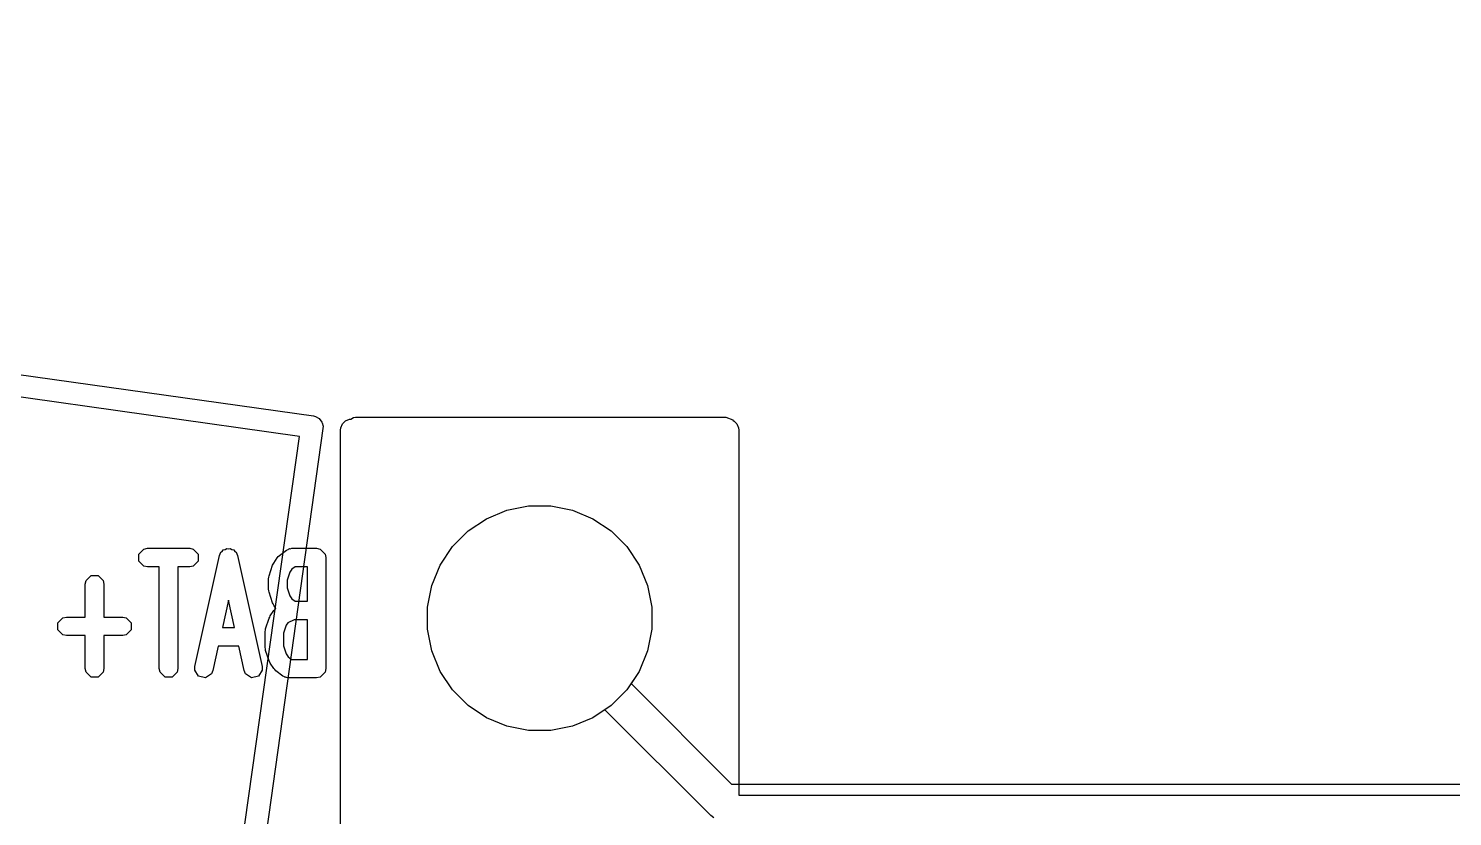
# Model space of a CAD drawing. Header units: millimetres. Extents: x 14 to 286, y -133 to -45.
# Drawn here: x 139.07 to 148.69, y -58.61 to -53.29 of the extents above; entities that cross this region are included whole.
import ezdxf

# ---------------------------------------------------------------- set-up
doc = ezdxf.new("R2010")
doc.units = ezdxf.units.MM
for name, color, linetype, true_color in [('B.Cu', 153, 'CONTINUOUS', 0x4d7fc4), ('B.Mask', 4, 'CONTINUOUS', 0x02ffee), ('B.Silkscreen', 31, 'CONTINUOUS', 0xe8b2a7), ('F.Cu', 13, 'CONTINUOUS', 0xc83434), ('F.Mask', 201, 'CONTINUOUS', 0xd864ff), ('User.Drawings', 9, 'CONTINUOUS', 0xc2c2c2)]:
    doc.layers.add(name, color=color, linetype=linetype, true_color=true_color)

msp = doc.modelspace()

# ---------------------------------------------------------------- linework, layer by layer
at = {"layer": 'B.Cu', "linetype": 'CONTINUOUS'}
for p, q in [((142.160796, -56.597976), (142.298803, -56.540811)), ((142.298803, -56.540811), (142.445311, -56.511669)), ((142.445311, -56.511669), (142.594689, -56.511669)), ((142.594689, -56.511669), (142.741197, -56.540811)), ((142.741197, -56.540811), (142.879204, -56.597976)), ((142.036592, -56.680966), (142.160796, -56.597976)), ((142.879204, -56.597976), (143.003408, -56.680966)), ((141.930966, -56.786592), (142.036592, -56.680966)), ((143.003408, -56.680966), (143.109034, -56.786592)), ((141.847976, -56.910796), (141.930966, -56.786592)), ((143.109034, -56.786592), (143.192024, -56.910796)), ((141.790811, -57.048803), (141.847976, -56.910796)), ((143.192024, -56.910796), (143.249189, -57.048803)), ((141.761669, -57.195311), (141.790811, -57.048803)), ((143.249189, -57.048803), (143.278331, -57.195311)), ((141.761669, -57.344689), (141.761669, -57.195311)), ((143.278331, -57.195311), (143.278331, -57.344689)), ((141.790811, -57.491197), (141.761669, -57.344689)), ((143.278331, -57.344689), (143.249189, -57.491197)), ((141.847976, -57.629204), (141.790811, -57.491197)), ((143.249189, -57.491197), (143.192024, -57.629204)), ((141.930966, -57.753408), (141.847976, -57.629204)), ((143.192024, -57.629204), (143.109034, -57.753408)), ((142.036592, -57.859034), (141.930966, -57.753408)), ((143.109034, -57.753408), (143.003408, -57.859034)), ((142.160796, -57.942024), (142.036592, -57.859034)), ((143.003408, -57.859034), (142.879204, -57.942024)), ((142.298803, -57.999189), (142.160796, -57.942024)), ((142.445311, -58.028331), (142.298803, -57.999189)), ((142.741197, -57.999189), (142.594689, -58.028331)), ((142.879204, -57.942024), (142.741197, -57.999189)), ((142.594689, -58.028331), (142.445311, -58.028331))]:
    msp.add_line(p, q, dxfattribs=at)
at = {"layer": 'B.Mask', "linetype": 'CONTINUOUS'}
for p, q in [((142.160796, -56.597976), (142.298803, -56.540811)), ((142.298803, -56.540811), (142.445311, -56.511669)), ((142.445311, -56.511669), (142.594689, -56.511669)), ((142.594689, -56.511669), (142.741197, -56.540811)), ((142.741197, -56.540811), (142.879204, -56.597976)), ((142.036592, -56.680966), (142.160796, -56.597976)), ((142.879204, -56.597976), (143.003408, -56.680966)), ((141.930966, -56.786592), (142.036592, -56.680966)), ((143.003408, -56.680966), (143.109034, -56.786592)), ((141.847976, -56.910796), (141.930966, -56.786592)), ((143.109034, -56.786592), (143.192024, -56.910796)), ((141.790811, -57.048803), (141.847976, -56.910796)), ((143.192024, -56.910796), (143.249189, -57.048803)), ((141.761669, -57.195311), (141.790811, -57.048803)), ((143.249189, -57.048803), (143.278331, -57.195311)), ((141.761669, -57.344689), (141.761669, -57.195311)), ((143.278331, -57.195311), (143.278331, -57.344689)), ((141.790811, -57.491197), (141.761669, -57.344689)), ((143.278331, -57.344689), (143.249189, -57.491197)), ((141.847976, -57.629204), (141.790811, -57.491197)), ((143.249189, -57.491197), (143.192024, -57.629204)), ((141.930966, -57.753408), (141.847976, -57.629204)), ((143.192024, -57.629204), (143.109034, -57.753408)), ((142.036592, -57.859034), (141.930966, -57.753408)), ((143.109034, -57.753408), (143.003408, -57.859034)), ((142.160796, -57.942024), (142.036592, -57.859034)), ((143.003408, -57.859034), (142.879204, -57.942024)), ((142.298803, -57.999189), (142.160796, -57.942024)), ((142.445311, -58.028331), (142.298803, -57.999189)), ((142.741197, -57.999189), (142.594689, -58.028331)), ((142.879204, -57.942024), (142.741197, -57.999189)), ((142.594689, -58.028331), (142.445311, -58.028331))]:
    msp.add_line(p, q, dxfattribs=at)
at = {"layer": 'B.Silkscreen', "linetype": 'CONTINUOUS'}
for p, q in [((141.176441, -55.985368), (141.18764, -55.958332)), ((141.18764, -55.958332), (141.208332, -55.93764)), ((141.208332, -55.93764), (141.235368, -55.926441)), ((141.235368, -55.926441), (141.243447, -55.925645)), ((141.243447, -55.925645), (141.263376, -55.914139)), ((141.263376, -55.914139), (141.2764, -55.913)), ((141.2764, -55.913), (143.7764, -55.913)), ((143.7764, -55.913), (143.824609, -55.930547)), ((143.824609, -55.930547), (143.827772, -55.936026)), ((143.827772, -55.936026), (143.831668, -55.93764)), ((143.831668, -55.93764), (143.85236, -55.958332)), ((143.85236, -55.958332), (143.863559, -55.985368)), ((141.175, -56), (141.176441, -55.985368)), ((141.175, -89.02), (141.175, -56)), ((143.863559, -55.985368), (143.865, -56)), ((143.865, -56), (143.865, -58.465)), ((139.812738, -56.836546), (139.846562, -56.802722)), ((139.812738, -56.884382), (139.812738, -56.836546)), ((139.846562, -56.802722), (139.87048, -56.797964)), ((139.87048, -56.797964), (140.156194, -56.797964)), ((140.156194, -56.797964), (140.180112, -56.802722)), ((140.180112, -56.802722), (140.213936, -56.836546)), ((140.213936, -56.836546), (140.213936, -56.884382)), ((140.357087, -56.846906), (140.36692, -56.82459)), ((140.36692, -56.82459), (140.376273, -56.818637)), ((140.376273, -56.818637), (140.382225, -56.809286)), ((140.382225, -56.809286), (140.395662, -56.806299)), ((140.395662, -56.806299), (140.407276, -56.798909)), ((140.407276, -56.798909), (140.418096, -56.801313)), ((140.418096, -56.801313), (140.428921, -56.798908)), ((140.428921, -56.798908), (140.440536, -56.8063)), ((140.440536, -56.8063), (140.453973, -56.809286)), ((140.453973, -56.809286), (140.459924, -56.818638)), ((140.459924, -56.818638), (140.469277, -56.82459)), ((140.469277, -56.82459), (140.479111, -56.846906)), ((140.761551, -56.846178), (140.80917, -56.810464)), ((140.80917, -56.810464), (140.82039, -56.805083)), ((140.82039, -56.805083), (140.822752, -56.802722)), ((140.822752, -56.802722), (140.827131, -56.80185)), ((140.827131, -56.80185), (140.83116, -56.799919)), ((140.83116, -56.799919), (140.834467, -56.800391)), ((140.834467, -56.800391), (140.84667, -56.797964)), ((140.84667, -56.797964), (141.013337, -56.797964)), ((141.013337, -56.797964), (141.037255, -56.802722)), ((141.037255, -56.802722), (141.071079, -56.836546)), ((141.071079, -56.836546), (141.075837, -56.860464)), ((139.846562, -56.918206), (139.812738, -56.884382)), ((139.87048, -56.922964), (139.846562, -56.918206)), ((139.950837, -56.922964), (139.87048, -56.922964)), ((139.950837, -57.610464), (139.950837, -56.922964)), ((140.156194, -56.922964), (140.075837, -56.922964)), ((140.075837, -56.922964), (140.075837, -57.610464)), ((140.180112, -56.918206), (140.156194, -56.922964)), ((140.213936, -56.884382), (140.180112, -56.918206)), ((140.19042, -57.596906), (140.357087, -56.846906)), ((140.479111, -56.846906), (140.645777, -57.596906)), ((140.692139, -56.983557), (140.715949, -56.912127)), ((140.715949, -56.912127), (140.720068, -56.904901)), ((140.720068, -56.904901), (140.723239, -56.897224)), ((140.723239, -56.897224), (140.747048, -56.861509)), ((140.747048, -56.861509), (140.754508, -56.854032)), ((140.754508, -56.854032), (140.761551, -56.846178)), ((140.845115, -56.939754), (140.831888, -56.959594)), ((140.867503, -56.922964), (140.845115, -56.939754)), ((140.950837, -56.922964), (140.867503, -56.922964)), ((140.950837, -57.155107), (140.950837, -56.922964)), ((141.075837, -56.860464), (141.075837, -57.610464)), ((139.450838, -57.039035), (139.455596, -57.015117)), ((139.455596, -57.015117), (139.48942, -56.981293)), ((139.48942, -56.981293), (139.537256, -56.981293)), ((139.537256, -56.981293), (139.57108, -57.015117)), ((139.57108, -57.015117), (139.575838, -57.039035)), ((140.688932, -57.003321), (140.690886, -56.993495)), ((140.688932, -57.07475), (140.688932, -57.003321)), ((140.690886, -56.993495), (140.692139, -56.983557)), ((140.831888, -56.959594), (140.813932, -57.013464)), ((140.813932, -57.013464), (140.813932, -57.064605)), ((139.450838, -57.26225), (139.450838, -57.039035)), ((139.575838, -57.039035), (139.575838, -57.26225)), ((140.690886, -57.084573), (140.688932, -57.07475)), ((140.692139, -57.094515), (140.690886, -57.084573)), ((140.715949, -57.165943), (140.692139, -57.094515)), ((140.813932, -57.064605), (140.831889, -57.118476)), ((140.831889, -57.118476), (140.845115, -57.138314)), ((140.418098, -57.148576), (140.376965, -57.333678)), ((140.459232, -57.333678), (140.418098, -57.148576)), ((140.699429, -57.254366), (140.723239, -57.218652)), ((140.720068, -57.173168), (140.715949, -57.165943)), ((140.723239, -57.180846), (140.720068, -57.173168)), ((140.738348, -57.203511), (140.723239, -57.180846)), ((140.723239, -57.218652), (140.727283, -57.214599)), ((140.727283, -57.214599), (140.728026, -57.212371)), ((140.728026, -57.212371), (140.734596, -57.207271)), ((140.734596, -57.207271), (140.738348, -57.203511)), ((140.845115, -57.138314), (140.867504, -57.155107)), ((140.867504, -57.155107), (140.950837, -57.155107)), ((139.26512, -57.300832), (139.298944, -57.267008)), ((139.26512, -57.348668), (139.26512, -57.300832)), ((139.298944, -57.267008), (139.322862, -57.26225)), ((139.322862, -57.26225), (139.450838, -57.26225)), ((139.575838, -57.26225), (139.703814, -57.26225)), ((139.703814, -57.26225), (139.727732, -57.267008)), ((139.727732, -57.267008), (139.761556, -57.300832)), ((139.761556, -57.300832), (139.761556, -57.348668)), ((140.66833, -57.3407), (140.692139, -57.269271)), ((140.692139, -57.269271), (140.696257, -57.262046)), ((140.696257, -57.262046), (140.699429, -57.254366)), ((140.808077, -57.31674), (140.790123, -57.370606)), ((140.818038, -57.3018), (140.808077, -57.31674)), ((140.861425, -57.280107), (140.818038, -57.3018)), ((140.950837, -57.280107), (140.861425, -57.280107)), ((140.950837, -57.547964), (140.950837, -57.280107)), ((139.298944, -57.382492), (139.26512, -57.348668)), ((139.322862, -57.38725), (139.298944, -57.382492)), ((139.450838, -57.38725), (139.322862, -57.38725)), ((139.450838, -57.610464), (139.450838, -57.38725)), ((139.703814, -57.38725), (139.575838, -57.38725)), ((139.575838, -57.38725), (139.575838, -57.610464)), ((139.727732, -57.382492), (139.703814, -57.38725)), ((139.761556, -57.348668), (139.727732, -57.382492)), ((140.376965, -57.333678), (140.459232, -57.333678)), ((140.665123, -57.360464), (140.667077, -57.350637)), ((140.665123, -57.467607), (140.665123, -57.360464)), ((140.667077, -57.350637), (140.66833, -57.3407)), ((140.790123, -57.370606), (140.790123, -57.457464)), ((140.349187, -57.458678), (140.312444, -57.624022)), ((140.48701, -57.458678), (140.349187, -57.458678)), ((140.523753, -57.624022), (140.48701, -57.458678)), ((140.667077, -57.477432), (140.665123, -57.467607)), ((140.66833, -57.487371), (140.667077, -57.477432)), ((140.692139, -57.558799), (140.66833, -57.487371)), ((140.790123, -57.457464), (140.808078, -57.511331)), ((140.808078, -57.511331), (140.821306, -57.531173)), ((139.455596, -57.634382), (139.450838, -57.610464)), ((139.575838, -57.610464), (139.57108, -57.634382)), ((139.955595, -57.634382), (139.950837, -57.610464)), ((140.075837, -57.610464), (140.071079, -57.634382)), ((140.189876, -57.621286), (140.19042, -57.596906)), ((140.645777, -57.596906), (140.64632, -57.621286)), ((140.696255, -57.566019), (140.692139, -57.558799)), ((140.699429, -57.573704), (140.696255, -57.566019)), ((140.723239, -57.609419), (140.699429, -57.573704)), ((140.730696, -57.616891), (140.723239, -57.609419)), ((140.821306, -57.531173), (140.843694, -57.547964)), ((140.843694, -57.547964), (140.950837, -57.547964)), ((141.075837, -57.610464), (141.071079, -57.634382)), ((139.48942, -57.668206), (139.455596, -57.634382)), ((139.537256, -57.668206), (139.48942, -57.668206)), ((139.57108, -57.634382), (139.537256, -57.668206)), ((139.989419, -57.668206), (139.955595, -57.634382)), ((140.037255, -57.668206), (139.989419, -57.668206)), ((140.071079, -57.634382), (140.037255, -57.668206)), ((140.215558, -57.661642), (140.189876, -57.621286)), ((140.262254, -57.67202), (140.215558, -57.661642)), ((140.30261, -57.646338), (140.262254, -57.67202)), ((140.312444, -57.624022), (140.30261, -57.646338)), ((140.533586, -57.646338), (140.523753, -57.624022)), ((140.573942, -57.672019), (140.533586, -57.646338)), ((140.620639, -57.661642), (140.573942, -57.672019)), ((140.64632, -57.621286), (140.620639, -57.661642)), ((140.737742, -57.62475), (140.730696, -57.616891)), ((140.785361, -57.660464), (140.737742, -57.62475)), ((140.796581, -57.665844), (140.785361, -57.660464)), ((140.798943, -57.668206), (140.796581, -57.665844)), ((140.803322, -57.669077), (140.798943, -57.668206)), ((140.807351, -57.671009), (140.803322, -57.669077)), ((140.810658, -57.670536), (140.807351, -57.671009)), ((140.822861, -57.672964), (140.810658, -57.670536)), ((141.013337, -57.672964), (140.822861, -57.672964)), ((141.037255, -57.668206), (141.013337, -57.672964)), ((141.071079, -57.634382), (141.037255, -57.668206)), ((143.865, -58.465), (156.395, -58.465))]:
    msp.add_line(p, q, dxfattribs=at)
at = {"layer": 'F.Cu', "linetype": 'CONTINUOUS'}
for p, q in [((142.160796, -56.597976), (142.298803, -56.540811)), ((142.298803, -56.540811), (142.445311, -56.511669)), ((142.445311, -56.511669), (142.594689, -56.511669)), ((142.594689, -56.511669), (142.741197, -56.540811)), ((142.741197, -56.540811), (142.879204, -56.597976)), ((142.036592, -56.680966), (142.160796, -56.597976)), ((142.879204, -56.597976), (143.003408, -56.680966)), ((141.930966, -56.786592), (142.036592, -56.680966)), ((143.003408, -56.680966), (143.109034, -56.786592)), ((141.847976, -56.910796), (141.930966, -56.786592)), ((143.109034, -56.786592), (143.192024, -56.910796)), ((141.790811, -57.048803), (141.847976, -56.910796)), ((143.192024, -56.910796), (143.249189, -57.048803)), ((141.761669, -57.195311), (141.790811, -57.048803)), ((143.249189, -57.048803), (143.278331, -57.195311)), ((141.761669, -57.344689), (141.761669, -57.195311)), ((143.278331, -57.195311), (143.278331, -57.344689)), ((141.790811, -57.491197), (141.761669, -57.344689)), ((143.278331, -57.344689), (143.249189, -57.491197)), ((141.847976, -57.629204), (141.790811, -57.491197)), ((143.249189, -57.491197), (143.192024, -57.629204)), ((141.930966, -57.753408), (141.847976, -57.629204)), ((143.192024, -57.629204), (143.137532, -57.710756)), ((143.137532, -57.710756), (143.816477, -58.3897)), ((142.036592, -57.859034), (141.930966, -57.753408)), ((142.160796, -57.942024), (142.036592, -57.859034)), ((142.960756, -57.887532), (142.879204, -57.942024)), ((143.676312, -58.603089), (142.960756, -57.887532)), ((142.298803, -57.999189), (142.160796, -57.942024)), ((142.445311, -58.028331), (142.298803, -57.999189)), ((142.741197, -57.999189), (142.594689, -58.028331)), ((142.879204, -57.942024), (142.741197, -57.999189)), ((142.594689, -58.028331), (142.445311, -58.028331)), ((143.816477, -58.3897), (159.698722, -58.3897)), ((143.695254, -58.618634), (143.676312, -58.603089))]:
    msp.add_line(p, q, dxfattribs=at)
at = {"layer": 'F.Mask', "linetype": 'CONTINUOUS'}
for p, q in [((142.160796, -56.597976), (142.298803, -56.540811)), ((142.298803, -56.540811), (142.445311, -56.511669)), ((142.445311, -56.511669), (142.594689, -56.511669)), ((142.594689, -56.511669), (142.741197, -56.540811)), ((142.741197, -56.540811), (142.879204, -56.597976)), ((142.036592, -56.680966), (142.160796, -56.597976)), ((142.879204, -56.597976), (143.003408, -56.680966)), ((141.930966, -56.786592), (142.036592, -56.680966)), ((143.003408, -56.680966), (143.109034, -56.786592)), ((141.847976, -56.910796), (141.930966, -56.786592)), ((143.109034, -56.786592), (143.192024, -56.910796)), ((141.790811, -57.048803), (141.847976, -56.910796)), ((143.192024, -56.910796), (143.249189, -57.048803)), ((141.761669, -57.195311), (141.790811, -57.048803)), ((143.249189, -57.048803), (143.278331, -57.195311)), ((141.761669, -57.344689), (141.761669, -57.195311)), ((143.278331, -57.195311), (143.278331, -57.344689)), ((141.790811, -57.491197), (141.761669, -57.344689)), ((143.278331, -57.344689), (143.249189, -57.491197)), ((141.847976, -57.629204), (141.790811, -57.491197)), ((143.249189, -57.491197), (143.192024, -57.629204)), ((141.930966, -57.753408), (141.847976, -57.629204)), ((143.192024, -57.629204), (143.109034, -57.753408)), ((142.036592, -57.859034), (141.930966, -57.753408)), ((143.109034, -57.753408), (143.003408, -57.859034)), ((142.160796, -57.942024), (142.036592, -57.859034)), ((143.003408, -57.859034), (142.879204, -57.942024)), ((142.298803, -57.999189), (142.160796, -57.942024)), ((142.445311, -58.028331), (142.298803, -57.999189)), ((142.741197, -57.999189), (142.594689, -58.028331)), ((142.879204, -57.942024), (142.741197, -57.999189)), ((142.594689, -58.028331), (142.445311, -58.028331))]:
    msp.add_line(p, q, dxfattribs=at)
at = {"layer": 'User.Drawings', "linetype": 'CONTINUOUS'}
for p, q in [((122.3747, -53.287564), (140.991965, -55.90405)), ((140.896819, -56.042152), (122.361163, -53.437136)), ((140.991965, -55.90405), (141.006254, -55.907513)), ((141.006254, -55.907513), (141.031468, -55.922366)), ((141.031468, -55.922366), (141.049079, -55.945736)), ((141.049079, -55.945736), (141.05038, -55.950768)), ((141.05038, -55.950768), (141.056406, -55.974068)), ((141.056406, -55.974068), (141.055797, -55.988758)), ((138.266754, -74.756039), (140.896819, -56.042152)), ((141.055797, -55.988758), (138.415294, -74.776915))]:
    msp.add_line(p, q, dxfattribs=at)

doc.saveas('drawing.dxf')
